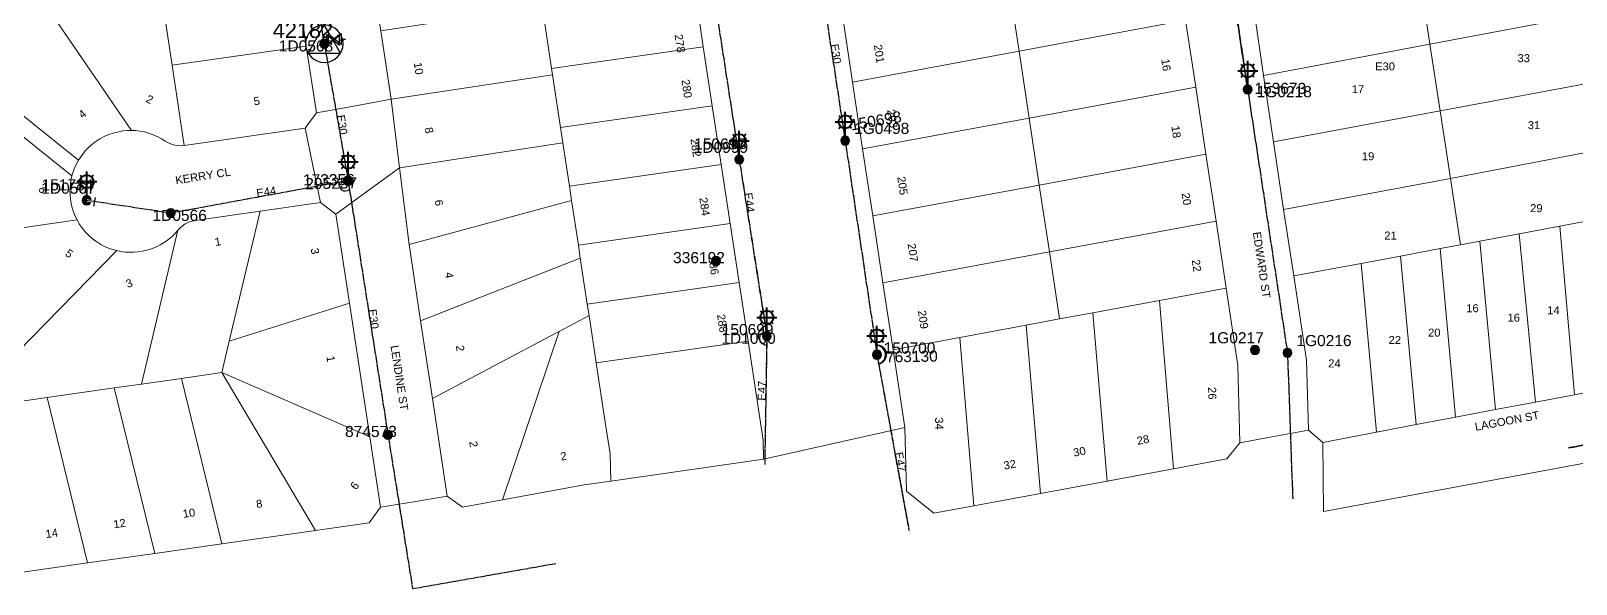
# Model space of a CAD drawing. Header units: metres. Extents: x 303026 to 304293, y 6173158 to 6174419.
# Drawn here: x 303503.1 to 303850.8, y 6173438.3 to 6173562.9 of the extents above; entities that cross this region are included whole.
import ezdxf
from ezdxf import colors
from ezdxf.entities.mleader import LeaderData, LeaderLine
from ezdxf.enums import TextEntityAlignment as Align
from ezdxf.math import Vec2, Vec3

# ---------------------------------------------------------------- set-up
doc = ezdxf.new("R2010")
doc.units = ezdxf.units.M
doc.linetypes.add('Cable Exist OH', pattern=[1, 1, 0])
doc.layers.get('0').update_dxf_attribs({"color": 6})
for name, color, linetype, lineweight in [('Cadastre Buildings_SP_EXT', 9, 'Continuous', 5), ('Cadastre Land Parcels_SP_EXT', 9, 'Continuous', 5), ('Cadastre Roads_SP_EXT', 9, 'Continuous', 5)]:
    doc.layers.add(name, color=color, linetype=linetype, lineweight=lineweight)
for name, color, linetype in [('Equip_LV_EXT', 7, 'Continuous'), ('Equip_SP_SL_EXT', 7, 'Continuous'), ('Mains_HV_EXT', 7, 'Continuous'), ('Mains_LV_EXT', 7, 'Continuous'), ('Mains_SL_EXT', 7, 'Continuous'), ('Notes_SP_MISC', 7, 'Continuous'), ('Sub_SP_TR_HV_LV_EXT', 7, 'Continuous'), ('SupportsOH_SP_TR_HV_LV_SL_EXT', 7, 'Continuous')]:
    doc.layers.add(name, color=color, linetype=linetype)
doc.styles.add('iecARIAL', font='arial.ttf', dxfattribs={"height": 2})
doc.styles.add('POLE_LABEL', font='arial.ttf')
doc.styles.get("Standard").update_dxf_attribs({"font": 'arial.ttf'})

# ---------------------------------------------------------------- blocks, each defined once
blk = doc.blocks.new('SUB_POLE_EXT')
blk.add_wipeout([(0, 4.22), (0.42, 4.2), (0.83, 4.14), (1.21, 4.05), (1.62, 3.9), (1.99, 3.72), (2.35, 3.51), (2.68, 3.26), (2.99, 2.99), (3.28, 2.66), (3.52, 2.34), (3.76, 1.92), (3.9, 1.62), (4.04, 1.23), (4.18, 0.63), (4.22, 0), (4.18, -0.61), (4.06, -1.15), (3.9, -1.62), (3.58, -2.24), (3.22, -2.73), (2.97, -3.01), (2.68, -3.26), (2.36, -3.5), (2, -3.72), (1.64, -3.89), (1.25, -4.03), (0.82, -4.14), (0.42, -4.2), (0, -4.22), (-0.41, -4.2), (-0.8, -4.15), (-1.21, -4.05), (-1.62, -3.9), (-1.99, -3.73), (-2.35, -3.51), (-2.68, -3.26), (-2.96, -3.02), (-3.23, -2.72), (-3.51, -2.35), (-3.71, -2.01), (-3.91, -1.6), (-4.05, -1.21), (-4.16, -0.76), (-4.22, -0.14), (-4.21, 0.39), (-4.14, 0.83), (-4.03, 1.27), (-3.9, 1.63), (-3.71, 2.02), (-3.5, 2.37), (-3.28, 2.67), (-2.99, 2.99), (-2.68, 3.27), (-2.33, 3.52), (-1.98, 3.73), (-1.63, 3.9), (-1.2, 4.05), (-0.78, 4.15), (-0.4, 4.21)])
blk.add_line((2.16, 0.48), (2.16, 0.48, 0))
blk.add_lwpolyline([(-4.22, 0, 1), (4.22, 0, 1)], format="xyb", close=True)
blk.add_lwpolyline([(2.14, 0.52), (0, 4.22), (-3.66, -2.11), (3.66, -2.11)], close=True)
for tag, height, flags, p in [('ASSET_NUM', 3.5, 8, (2, 2)), ('STREET_CODE', 0.2, 9, (1.5, 0)), ('CONSTRUCTED_VOLTAGE', 0.2, 9, (1.5, -0.2)), ('OPERATING_VOLTAGE', 0.2, 9, (1.5, -0.6)), ('OPERATED_BY', 0.2, 9, (1.5, -0.8)), ('ORIENTATION', 0.2, 9, (1.5, -1.2)), ('OWNED_BY', 0.2, 9, (1.5, -1.4)), ('SECONDARY_VOLTAGE', 0.2, 9, (1.5, -1.6)), ('STATE', 0.2, 9, (1.5, -1.8)), ('SUBSTATION_TYPE', 0.2, 9, (1.5, -2)), ('STREETNAME', 0.2, 9, (1.5, -2.8)), ('SUBURB', 0.2, 9, (1.5, -3)), ('Z', 0.2, 1, (1.5, -3.4)), ('NO_PHASES', 0.2, 9, (1.5, -0.4)), ('MAINTAINED_BY', 0.2, 9, (1.5, -1)), ('USAGE', 0.2, 9, (1.5, -2.2)), ('LEGEND', 0.2, 9, (1.5, -2.4)), ('LOCATION', 0.2, 9, (1.5, -2.6)), ('NOTES', 0.2, 9, (1.5, -3.2))]:
    blk.add_attdef(tag, text='', height=height, dxfattribs=dict(flags=flags)).set_placement(p, align=Align.MIDDLE_LEFT)
blk = doc.blocks.new('LV_OH_LINKS_DISTFUSE_EXT')
for p, q in [((0, 0), (0.96, 0)), ((3.84, 0), (4.8, 0))]:
    blk.add_line(p, q)
blk.add_lwpolyline([(3.84, -1.2), (3.84, 1.2), (0.96, -1.2), (0.96, 1.2)], close=True)
at = {"flags": 9}
for tag, p in [('ACTUAL_STATUS', (0, 0)), ('CONSTRUCTED_VOLTAGE', (0, -0.2)), ('OPERATING_VOLTAGE', (0, -0.6)), ('ORIENTATION', (0, -0.8)), ('OWNED_BY', (0, -1)), ('STATE', (0, -1.2)), ('SWITCH_TYPE', (0, -1.4)), ('NO_PHASES', (0, -0.4)), ('USAGE', (0, -1.6)), ('NOTES', (0, -1.8))]:
    blk.add_attdef(tag, text='', height=0.2, dxfattribs=at).set_placement(p, align=Align.MIDDLE_LEFT)
at = {"flags": 1}
blk.add_attdef('Z', (0, 0), '', height=0.2, dxfattribs=at)
blk = doc.blocks.new('SL_LANTERN_EXT')
at = {"lineweight": 40}
for p, q in [((-2.25, 4.22), (2.25, 4.22)), ((-1.46, 5.68), (-1.06, 5.28)), ((0, 1.97), (0, 6.47)), ((1.46, 5.68), (1.06, 5.28)), ((-1.46, 2.76), (-1.06, 3.16)), ((0, 0), (0, 2.72)), ((1.46, 2.76), (1.06, 3.16))]:
    blk.add_line(p, q, dxfattribs=at)
blk.add_circle((0, 4.22), 1.5, dxfattribs=at)
at = {"style": 'iecARIAL', "flags": 8}
blk.add_attdef('ASSET_NUM', (1.5, 1.5), '', height=2.5, dxfattribs=at)
for tag, p, height, flags in [('OPERATING_VOLTAGE', (0.98, -1.65), 0.2, 9), ('ORIENTATION', (0.98, -1.85), 0.2, 9), ('OWNED_BY', (0.98, -2.05), 0.2, 9), ('STATE', (0.98, -2.25), 0.2, 9), ('CONSTRUCTED_VOLTAGE', (0.98, -0.65), 0.2, 9), ('CONTROL_TYPE', (0.98, -0.85), 0.2, 9), ('LANTERN_PURPOSE', (0.98, -1.05), 0.2, 9), ('LANTERN_TYPE', (0.98, -1.25), 0.2, 9), ('NO_PHASES', (0.98, -1.45), 0.2, 9), ('USAGE', (0.98, -2.45), 0.2, 9), ('CEXIST', (0.98, -2.65), 0.2, 9), ('CNEW', (0.98, -2.85), 0.2, 9), ('CNUMBER', (0.98, -3.05), 0.2, 9), ('CREMOVE', (0.98, -3.25), 0.2, 9), ('CREPLACE', (0.98, -3.45), 0.2, 9), ('LKINGHEIGHT', (0.98, -3.65), 0.2, 9), ('LNUMBER', (2.18, -3.25), 2.5, 8), ('LBRACKET', (0.98, -3.85), 0.2, 9), ('LBRACKETVOCAB', (0.98, -4.05), 0.2, 9), ('LCATEGORY', (0.98, -4.25), 0.2, 9), ('LCHARGE1', (0.98, -4.45), 0.2, 9), ('LCHARGE1PERCENT', (0.98, -4.65), 0.2, 9), ('LCHARGE2', (0.98, -4.85), 0.2, 9), ('LCHARGE2PERCENT', (0.98, -5.05), 0.2, 9), ('LCHARGE3', (0.98, -5.25), 0.2, 9), ('LCHARGE3PERCENT', (0.98, -5.45), 0.2, 9), ('LEXIST', (0.98, -5.65), 0.2, 9), ('LLAMP', (0.98, -5.85), 0.2, 9), ('LLAMPVOCAB', (0.98, -6.05), 0.2, 9), ('LMAST', (0.98, -6.25), 0.2, 9), ('LMASTVOCAB', (0.98, -6.45), 0.2, 9), ('LNEW', (0.98, -6.65), 0.2, 9), ('LANTNUMBER', (0.98, -6.85), 0.2, 9), ('STREETNAME', (0.98, -9.25), 0.2, 9), ('SUBURB', (0.98, -9.45), 0.2, 1), ('LOUTREACH', (0.98, -7.25), 0.2, 9), ('LOUTREACHVOCAB', (0.98, -7.45), 0.2, 9), ('LRATECODE', (0.98, -7.65), 0.2, 9), ('LREMOVE', (0.98, -7.85), 0.2, 9), ('LREPLACE', (0.98, -8.05), 0.2, 9), ('LTYPE', (0.98, -8.25), 0.2, 9), ('LTYPEVOCAB', (0.98, -8.45), 0.2, 9), ('LEGEND', (0.98, -8.65), 0.2, 9), ('LOCATION', (0.98, -8.85), 0.2, 9), ('NOTES', (0.98, -9.05), 0.2, 9)]:
    blk.add_attdef(tag, p, '', height=height, dxfattribs=dict(flags=flags))
blk = doc.blocks.new('POLE_EXT')
blk.add_hatch(color=256).paths.add_polyline_path([(-1, 0, 1), (1, 0, 1)])
blk.add_lwpolyline([(-1, 0, 1), (1, 0, 1)], format="xyb", close=True)
for tag, height, flags, p in [('pNumber', 2.5, 8, (-17.84, 2.07)), ('OWNED_BY', 0.2, 9, (1.35, -0.4)), ('SPECIAL_USE', 0.2, 9, (1.35, -0.8)), ('STATE', 0.2, 9, (1.35, -1)), ('cLV', 0.2, 9, (1.35, -1.4)), ('hDepth', 0.2, 9, (1.35, -1.6)), ('hDia', 0.2, 9, (1.35, -1.8)), ('cHV', 0.2, 9, (1.35, -2)), ('cLinedev', 0.2, 9, (1.35, -3.4)), ('PARENT', 0.2, 9, (1.35, -0.6)), ('USAGE', 0.2, 9, (1.35, -1.2)), ('LBRACKET', 0.2, 9, (1.35, -2.2)), ('LExisting', 0.2, 9, (1.35, -2.4)), ('LANTNUMBER', 0.2, 9, (1.35, -2.6)), ('LOther', 0.2, 9, (1.35, -2.8)), ('LRemove', 0.2, 9, (1.35, -3)), ('LEGEND', 0.2, 9, (1.35, -3.2)), ('pExisting', 0.2, 9, (1.35, -3.8)), ('pFooting', 0.2, 9, (1.35, -4.4)), ('pNew', 0.2, 9, (1.35, -4.6)), ('pRelocate', 0.2, 9, (1.35, -5)), ('pRemove', 0.2, 9, (1.35, -5.2)), ('pReplace', 0.2, 9, (1.35, -5.4)), ('pStay', 0.2, 9, (1.35, -5.6)), ('pType', 0.2, 9, (1.35, -5.8)), ('cspan', 0.2, 9, (1.35, -6)), ('STREETNAME', 0.2, 9, (1.35, -6.2)), ('SUBURB', 0.2, 9, (1.35, -6.4)), ('OPERATED_BY', 0.2, 9, (1.36, -7.01)), ('LOCATION', 0.2, 9, (1.35, -3.6)), ('PFNUMBER', 0.2, 9, (1.35, -4)), ('NEWPFNUMBER', 0.2, 9, (1.35, -4.2)), ('NOTES', 0.2, 9, (1.35, -6.6)), ('MAINTAINED_BY', 0.2, 9, (1.36, -6.81))]:
    blk.add_attdef(tag, text='', height=height, dxfattribs=dict(flags=flags)).set_placement(p, align=Align.MIDDLE_LEFT)
at = {"style": 'POLE_LABEL'}
for tag, height, flags, p in [('STRUCTURE_PLANT_NUMBER', 0.2, 9, (1.35, 0.03)), ('ASSET_NUM', 2.5, 8, (2, 2)), ('STREET_CODE', 0.2, 9, (1.35, -0.2))]:
    blk.add_attdef(tag, text='', height=height, dxfattribs=dict(at, flags=flags)).set_placement(p, align=Align.MIDDLE_LEFT)
at = {"flags": 1}
blk.add_attdef('Z', (1.35, -7.33), '', height=0.2, dxfattribs=at)
blk = doc.blocks.new('End Shackle_EXT')
blk.add_wipeout([(0, 0.25), (1.81, 0.25), (1.82, -0.25), (0, -0.25)])
blk.add_line((1.81, -1), (1.81, 1))
at = {"flags": 1}
blk.add_attdef('Z', (0, 0), '', height=0.2, dxfattribs=at)
at = {"flags": 9}
for tag, p in [('CONNECTOR_TYPE', (0, 0)), ('CONSTRUCTED_VOLTAGE', (0, -0.2)), ('OPERATING_VOLTAGE', (0, -0.6)), ('ORIENTATION', (0, -0.8)), ('OWNED_BY', (0, -1)), ('STATE', (0, -1.2)), ('NO_PHASES', (0, -0.4)), ('USAGE', (0, -1.4)), ('NOTES', (0, -1.6))]:
    blk.add_attdef(tag, text='', height=0.2, dxfattribs=at).set_placement(p, align=Align.MIDDLE_LEFT)

msp = doc.modelspace()

# ---------------------------------------------------------------- linework, layer by layer
at = {"layer": 'Cadastre Buildings_SP_EXT', "linetype": 'Continuous'}
msp.add_lwpolyline([(303667.96, 6173466.43), (303667.85, 6173470.73), (303666.34, 6173480.67), (303664.47, 6173493), (303630.32, 6173488.12), (303632.34, 6173474.76), (303633.42, 6173467.65), (303633.59, 6173461.52), (303667.96, 6173466.43)], close=True, dxfattribs=at)
at = {"layer": 'Cadastre Land Parcels_SP_EXT', "linetype": 'Continuous'}
for p, q in [((303723.98, 6173568.02), (303725.45, 6173558.31)), ((303533.59, 6173563.99), (303534.92, 6173555.17)), ((303725.45, 6173558.31), (303762.92, 6173565.28))]:
    msp.add_line(p, q, dxfattribs=at)
for points in [[(303854.48, 6173570.22), (303852.71, 6173581.74), (303815.56, 6173574.76), (303816.39, 6173569.41), (303817.85, 6173559.86), (303855, 6173566.86), (303854.48, 6173570.22)], [(303782.87, 6173568.7), (303778.23, 6173567.84), (303780.46, 6173552.8), (303817.85, 6173559.86), (303816.39, 6173569.41), (303815.56, 6173574.76), (303782.87, 6173568.7)], [(303537.66, 6173537.09), (303534.92, 6173555.17), (303533.59, 6173563.99), (303532.18, 6173573.25), (303520.11, 6173571.52), (303505.93, 6173569.5), (303510.13, 6173563.37), (303525.81, 6173540.46), (303526.78, 6173540.42), (303527.73, 6173540.31), (303528.68, 6173540.13), (303529.61, 6173539.88), (303530.53, 6173539.57), (303531.71, 6173539.05), (303532.56, 6173538.6), (303533.37, 6173538.08), (303534.11, 6173537.65), (303534.91, 6173537.33), (303535.53, 6173537.16), (303536.38, 6173537.04), (303537.02, 6173537.03), (303537.66, 6173537.09)], [(303654.41, 6173559.3), (303653.45, 6173565.63), (303652.4, 6173572.57), (303618.26, 6173567.69), (303618.67, 6173565), (303620.27, 6173554.42), (303654.41, 6173559.3)], [(303690.02, 6173567.23), (303685.69, 6173566.42), (303687.98, 6173551.34), (303725.45, 6173558.31), (303723.98, 6173568.02), (303723.16, 6173573.39), (303690.02, 6173567.23)], [(303514.57, 6173534.84), (303515.39, 6173535.86), (303516.06, 6173536.57), (303516.79, 6173537.23), (303517.56, 6173537.83), (303518.65, 6173538.55), (303519.8, 6173539.16), (303520.7, 6173539.55), (303521.63, 6173539.87), (303522.89, 6173540.19), (303523.86, 6173540.35), (303524.83, 6173540.44), (303525.81, 6173540.46), (303510.13, 6173563.37), (303505.93, 6173569.5), (303474.86, 6173565.07), (303477.65, 6173562.83), (303513.85, 6173533.75), (303514.57, 6173534.84)], [(303620.48, 6173553.02), (303620.27, 6173554.42), (303618.67, 6173565), (303618.26, 6173567.69), (303618.15, 6173568.39), (303592.23, 6173564.46), (303581.84, 6173562.88), (303584.17, 6173547.51), (303620.48, 6173553.02)], [(303765.19, 6173550.21), (303762.92, 6173565.28), (303725.45, 6173558.31), (303727.72, 6173543.24), (303765.19, 6173550.21)], [(303857.3, 6173551.81), (303855, 6173566.86), (303817.85, 6173559.86), (303820.15, 6173544.86), (303857.3, 6173551.81)], [(303513.54, 6173520.31), (303513.1, 6173521.2), (303512.74, 6173522.12), (303512.43, 6173523.06), (303512.2, 6173524.02), (303512.04, 6173525), (303511.95, 6173525.98), (303511.93, 6173526.97), (303511.96, 6173527.63), (303512.02, 6173528.29), (303512.16, 6173529.27), (303512.38, 6173530.24), (303475.61, 6173559.76), (303479.78, 6173530.62), (303481.9, 6173515.79), (303513.54, 6173520.31)], [(303656.42, 6173546.04), (303654.41, 6173559.3), (303620.27, 6173554.42), (303620.48, 6173553.02), (303622.28, 6173541.16), (303656.42, 6173546.04)], [(303727.72, 6173543.24), (303725.45, 6173558.31), (303687.98, 6173551.34), (303690.25, 6173536.29), (303727.72, 6173543.24)], [(303820.15, 6173544.86), (303817.85, 6173559.86), (303780.46, 6173552.8), (303782.66, 6173537.91), (303820.15, 6173544.86)], [(303622.81, 6173537.65), (303622.28, 6173541.16), (303620.48, 6173553.02), (303584.17, 6173547.51), (303586.08, 6173532.04), (303622.81, 6173537.65)], [(303767.47, 6173535.14), (303765.19, 6173550.21), (303727.72, 6173543.24), (303730, 6173528.17), (303767.47, 6173535.14)], [(303859.59, 6173536.76), (303857.3, 6173551.81), (303820.15, 6173544.86), (303822.49, 6173529.61), (303859.59, 6173536.76)], [(303658.43, 6173532.78), (303656.42, 6173546.04), (303622.28, 6173541.16), (303622.81, 6173537.65), (303624.29, 6173527.9), (303658.43, 6173532.78)], [(303730, 6173528.17), (303727.72, 6173543.24), (303690.25, 6173536.29), (303692.54, 6173521.21), (303730, 6173528.17)], [(303822.49, 6173529.61), (303820.15, 6173544.86), (303782.66, 6173537.91), (303784.95, 6173522.66), (303822.49, 6173529.61)], [(303624.78, 6173524.69), (303624.29, 6173527.9), (303622.81, 6173537.65), (303586.08, 6173532.04), (303588.21, 6173514.79), (303624.78, 6173524.69)], [(303837.96, 6173517.19), (303847.06, 6173518.91), (303861.89, 6173521.69), (303859.59, 6173536.76), (303822.49, 6173529.61), (303824.73, 6173514.75), (303829.12, 6173515.55), (303837.96, 6173517.19)], [(303660.44, 6173519.52), (303658.43, 6173532.78), (303624.29, 6173527.9), (303624.78, 6173524.69), (303626.3, 6173514.64), (303660.44, 6173519.52)], [(303732.28, 6173513.1), (303730, 6173528.17), (303767.47, 6173535.14), (303769.75, 6173520.06), (303732.28, 6173513.1)], [(303787.24, 6173507.71), (303802.39, 6173510.53), (303811.25, 6173512.19), (303820.14, 6173513.86), (303824.73, 6173514.75), (303822.49, 6173529.61), (303784.95, 6173522.66), (303787.24, 6173507.71)], [(303732.28, 6173513.1), (303730, 6173528.17), (303692.54, 6173521.21), (303694.81, 6173506.14), (303732.28, 6173513.1)], [(303537, 6173484.65), (303546.07, 6173485.94), (303547.77, 6173493.06), (303554.71, 6173522.27), (303540.08, 6173520.18), (303539.44, 6173520.06), (303538.63, 6173519.79), (303537.86, 6173519.41), (303537.15, 6173518.93), (303536.67, 6173518.5), (303536.23, 6173518.02), (303528, 6173483.36), (303537, 6173484.65)], [(303574.8, 6173501.59), (303571.76, 6173521.63), (303568.29, 6173524.21), (303554.71, 6173522.27), (303547.77, 6173493.06), (303574.8, 6173501.59)], [(303626.74, 6173511.73), (303626.3, 6173514.64), (303624.78, 6173524.69), (303588.21, 6173514.79), (303590.81, 6173497.61), (303626.74, 6173511.73)], [(303522.45, 6173513.41), (303521.52, 6173513.66), (303520.61, 6173513.99), (303519.72, 6173514.37), (303518.86, 6173514.82), (303517.77, 6173515.51), (303517, 6173516.1), (303516.27, 6173516.73), (303515.37, 6173517.66), (303514.56, 6173518.67), (303514.02, 6173519.47), (303513.54, 6173520.31), (303481.9, 6173515.79), (303487.36, 6173477.57), (303522.45, 6173513.41)], [(303662.46, 6173506.26), (303660.44, 6173519.52), (303626.3, 6173514.64), (303626.74, 6173511.73), (303628.31, 6173501.38), (303662.46, 6173506.26)], [(303772.03, 6173504.98), (303769.75, 6173520.06), (303732.28, 6173513.1), (303734.56, 6173498.02), (303742.06, 6173499.41), (303757.04, 6173502.2), (303772.03, 6173504.98)], [(303847.06, 6173518.91), (303837.96, 6173517.19), (303841.6, 6173479.28), (303850.41, 6173480.96), (303847.06, 6173518.91)], [(303862.25, 6173483.28), (303865.17, 6173487.04), (303864.76, 6173502.74), (303861.89, 6173521.69), (303847.06, 6173518.91), (303850.41, 6173480.96), (303862.25, 6173483.28)], [(303536.23, 6173518.02), (303535.58, 6173517.29), (303534.89, 6173516.61), (303534.14, 6173515.98), (303533.35, 6173515.4), (303532.24, 6173514.72), (303531.37, 6173514.28), (303530.47, 6173513.9), (303529.23, 6173513.5), (303528.27, 6173513.28), (303527.31, 6173513.13), (303526.33, 6173513.05), (303525.36, 6173513.03), (303524.38, 6173513.09), (303523.41, 6173513.21), (303522.45, 6173513.41), (303487.36, 6173477.57), (303491.74, 6173478.19), (303506.83, 6173480.34), (303521.85, 6173482.49), (303528, 6173483.36), (303536.23, 6173518.02)], [(303832.64, 6173477.61), (303829.12, 6173515.55), (303824.73, 6173514.75), (303820.14, 6173513.86), (303823.59, 6173475.91), (303832.64, 6173477.61)], [(303837.96, 6173517.19), (303829.12, 6173515.55), (303832.64, 6173477.61), (303841.6, 6173479.28), (303837.96, 6173517.19)], [(303621.24, 6173494.82), (303621.95, 6173495.2), (303628.7, 6173498.77), (303628.31, 6173501.38), (303626.74, 6173511.73), (303590.81, 6173497.61), (303593.46, 6173480.14), (303621.24, 6173494.82)], [(303734.56, 6173498.02), (303732.28, 6173513.1), (303694.81, 6173506.14), (303697.1, 6173491.07), (303712.08, 6173493.84), (303727.06, 6173496.63), (303734.56, 6173498.02)], [(303811.25, 6173512.19), (303802.39, 6173510.53), (303805.84, 6173472.55), (303814.8, 6173474.25), (303811.25, 6173512.19)], [(303820.14, 6173513.86), (303811.25, 6173512.19), (303814.8, 6173474.25), (303823.59, 6173475.91), (303820.14, 6173513.86)], [(303802.39, 6173510.53), (303787.24, 6173507.71), (303790.12, 6173488.76), (303790.53, 6173472.96), (303793.78, 6173470.22), (303805.84, 6173472.55), (303802.39, 6173510.53)], [(303664.47, 6173493), (303662.46, 6173506.26), (303628.31, 6173501.38), (303628.7, 6173498.77), (303630.32, 6173488.12), (303664.47, 6173493)], [(303775.12, 6173470.14), (303774.67, 6173487.53), (303772.03, 6173504.98), (303757.04, 6173502.2), (303760.22, 6173464.31), (303772.21, 6173466.53), (303775.12, 6173470.14)], [(303574.8, 6173501.59), (303547.77, 6173493.06), (303546.07, 6173485.94), (303579.37, 6173471.45), (303574.8, 6173501.59)], [(303760.22, 6173464.31), (303757.04, 6173502.2), (303742.06, 6173499.41), (303745.24, 6173461.53), (303760.22, 6173464.31)], [(303627.6, 6173460.67), (303633.59, 6173461.52), (303633.42, 6173467.65), (303632.34, 6173474.76), (303630.32, 6173488.12), (303628.7, 6173498.77), (303621.95, 6173495.2), (303609.25, 6173457.32), (303627.6, 6173460.67)], [(303745.24, 6173461.53), (303742.06, 6173499.41), (303734.56, 6173498.02), (303727.06, 6173496.63), (303730.25, 6173458.75), (303745.24, 6173461.53)], [(303609.25, 6173457.32), (303621.95, 6173495.2), (303621.24, 6173494.82), (303593.46, 6173480.14), (303596.8, 6173458.14), (303600.26, 6173455.67), (303609.25, 6173457.32)], [(303730.25, 6173458.75), (303727.06, 6173496.63), (303712.08, 6173493.84), (303715.27, 6173455.96), (303730.25, 6173458.75)], [(303715.27, 6173455.96), (303712.08, 6173493.84), (303697.1, 6173491.07), (303699.74, 6173473.62), (303700.11, 6173459.28), (303706.27, 6173454.29), (303715.27, 6173455.96)], [(303546.07, 6173447.4), (303537, 6173484.65), (303528, 6173483.36), (303521.85, 6173482.49), (303530.99, 6173445.24), (303546.07, 6173447.4)], [(303567.2, 6173450.41), (303546.07, 6173485.94), (303537, 6173484.65), (303546.07, 6173447.4), (303567.2, 6173450.41)], [(303579.27, 6173452.13), (303581.76, 6173455.62), (303579.37, 6173471.45), (303546.07, 6173485.94), (303567.2, 6173450.41), (303579.27, 6173452.13)], [(303530.99, 6173445.24), (303521.85, 6173482.49), (303506.83, 6173480.34), (303515.9, 6173443.09), (303530.99, 6173445.24)], [(303515.9, 6173443.09), (303506.83, 6173480.34), (303491.74, 6173478.19), (303500.81, 6173440.94), (303515.9, 6173443.09)]]:
    msp.add_lwpolyline(points, close=True, dxfattribs=at)
at = {"layer": 'Cadastre Roads_SP_EXT', "linetype": 'Continuous'}
for p, q in [((303780.46, 6173552.8), (303778.23, 6173567.84)), ((303581.84, 6173562.88), (303581.57, 6173564.63)), ((303653.45, 6173565.63), (303654.41, 6173559.3)), ((303687.98, 6173551.34), (303685.69, 6173566.42)), ((303762.92, 6173565.28), (303765.19, 6173550.21)), ((303584.17, 6173547.51), (303581.84, 6173562.88)), ((303654.41, 6173559.3), (303656.42, 6173546.04)), ((303690.25, 6173536.29), (303687.98, 6173551.34)), ((303765.19, 6173550.21), (303767.47, 6173535.14)), ((303782.66, 6173537.91), (303780.46, 6173552.8)), ((303575.8, 6173545.96), (303584.17, 6173547.51)), ((303567.38, 6173544.4), (303575.8, 6173545.96)), ((303575.8, 6173545.96), (303575.8, 6173545.96)), ((303656.42, 6173546.04), (303658.43, 6173532.78)), ((303692.54, 6173521.21), (303690.25, 6173536.29)), ((303784.95, 6173522.66), (303782.66, 6173537.91)), ((303658.43, 6173532.78), (303660.44, 6173519.52)), ((303767.47, 6173535.14), (303769.75, 6173520.06)), ((303787.24, 6173507.71), (303784.95, 6173522.66)), ((303660.44, 6173519.52), (303662.46, 6173506.26)), ((303694.81, 6173506.14), (303692.54, 6173521.21)), ((303769.75, 6173520.06), (303772.03, 6173504.98)), ((303662.46, 6173506.26), (303664.47, 6173493)), ((303697.1, 6173491.07), (303694.81, 6173506.14)), ((303772.03, 6173504.98), (303774.67, 6173487.53)), ((303790.12, 6173488.76), (303787.24, 6173507.71)), ((303664.47, 6173493), (303666.34, 6173480.67)), ((303699.74, 6173473.62), (303697.1, 6173491.07)), ((303774.67, 6173487.53), (303775.12, 6173470.14)), ((303790.53, 6173472.96), (303790.12, 6173488.76)), ((303666.34, 6173480.67), (303667.85, 6173470.73)), ((303667.96, 6173466.43), (303699.74, 6173473.62)), ((303699.74, 6173473.62), (303699.74, 6173473.62)), ((303667.85, 6173470.73), (303667.96, 6173466.43)), ((303775.12, 6173470.14), (303781.49, 6173471.31)), ((303781.49, 6173471.31), (303790.53, 6173472.96)), ((303781.49, 6173471.31), (303781.49, 6173471.31))]:
    msp.add_line(p, q, dxfattribs=at)
for points in [[(303564.82, 6173540.96), (303537.66, 6173537.09), (303537.02, 6173537.03), (303536.38, 6173537.04), (303535.53, 6173537.16), (303534.91, 6173537.33), (303534.11, 6173537.65), (303533.37, 6173538.08), (303532.56, 6173538.6), (303531.71, 6173539.05), (303530.53, 6173539.57), (303529.61, 6173539.88), (303528.68, 6173540.13), (303527.73, 6173540.31), (303526.78, 6173540.42), (303525.81, 6173540.46), (303524.83, 6173540.44), (303523.86, 6173540.35), (303522.89, 6173540.19), (303521.63, 6173539.87), (303520.7, 6173539.55), (303519.8, 6173539.16), (303518.65, 6173538.55), (303517.56, 6173537.83), (303516.79, 6173537.23), (303516.06, 6173536.57), (303515.39, 6173535.86), (303514.57, 6173534.84), (303513.85, 6173533.75), (303512.99, 6173532.04), (303512.38, 6173530.24), (303512.16, 6173529.27), (303512.02, 6173528.29), (303511.96, 6173527.63), (303511.93, 6173526.97), (303511.95, 6173525.98), (303512.04, 6173525), (303512.2, 6173524.02), (303512.43, 6173523.06), (303512.74, 6173522.12), (303513.1, 6173521.2), (303513.54, 6173520.31), (303514.02, 6173519.47), (303514.56, 6173518.67), (303515.37, 6173517.66), (303516.27, 6173516.73), (303517, 6173516.1), (303517.77, 6173515.51), (303518.86, 6173514.82), (303519.72, 6173514.37), (303520.61, 6173513.99), (303521.52, 6173513.66), (303522.45, 6173513.41), (303523.41, 6173513.21), (303524.38, 6173513.09), (303525.36, 6173513.03), (303526.33, 6173513.05), (303527.31, 6173513.13), (303528.27, 6173513.28), (303529.23, 6173513.5), (303530.47, 6173513.9), (303531.37, 6173514.28), (303532.24, 6173514.72), (303533.35, 6173515.4), (303534.14, 6173515.98), (303534.89, 6173516.61), (303535.58, 6173517.29), (303536.23, 6173518.02), (303536.67, 6173518.5), (303537.15, 6173518.93), (303537.86, 6173519.41), (303538.63, 6173519.79), (303539.44, 6173520.06), (303540.08, 6173520.18), (303554.71, 6173522.27), (303568.29, 6173524.21), (303566.56, 6173532.58), (303564.82, 6173540.96)], [(303589.28, 6173456.88), (303596.8, 6173458.14), (303593.46, 6173480.14), (303590.81, 6173497.61), (303588.21, 6173514.79), (303586.08, 6173532.04), (303578.93, 6173526.84), (303571.76, 6173521.63), (303574.8, 6173501.59), (303579.37, 6173471.45), (303581.76, 6173455.62), (303589.28, 6173456.88)], [(303862.77, 6173467.45), (303862.51, 6173475.36), (303862.25, 6173483.28), (303850.41, 6173480.96), (303841.6, 6173479.28), (303832.64, 6173477.61), (303823.59, 6173475.91), (303814.8, 6173474.25), (303805.84, 6173472.55), (303793.78, 6173470.22), (303793.84, 6173462.45), (303793.9, 6173454.68), (303862.77, 6173467.45)]]:
    msp.add_lwpolyline(points, close=True, dxfattribs=at)
at = {"layer": 'Mains_HV_EXT', "linetype": 'Cable Exist OH'}
for p, q in [((303680.26, 6173577.99), (303686.32, 6173538.18)), ((303686.32, 6173538.18), (303693.48, 6173489.98))]:
    msp.add_line(p, q, dxfattribs=at)
at = {"layer": 'Mains_HV_EXT', "linetype": 'Continuous'}
msp.add_lwpolyline([(303693.83, 6173487.97, 1.024308), (303693.19, 6173492.07)], format="xyb", dxfattribs=at)
at = {"layer": 'Mains_HV_EXT', "linetype": 'Cable Exist OH'}
for points in [[(303693.48, 6173489.98), (303700.68, 6173450.5)], [(303924.17, 6173483.33), (303880.69, 6173475.02), (303849.04, 6173468.98)]]:
    msp.add_lwpolyline(points, dxfattribs=at)
at = {"layer": 'Mains_LV_EXT', "linetype": 'Cable Exist OH'}
for p, q in [((303769.46, 6173599.45), (303776.87, 6173549.69)), ((303680.26, 6173577.99), (303686.32, 6173538.18))]:
    msp.add_line(p, q, dxfattribs=at)
for points in [[(303656.24, 6173574.5), (303662.49, 6173533.92)], [(303776.87, 6173549.69), (303785.82, 6173490.41)], [(303686.32, 6173538.18), (303693.48, 6173489.98)], [(303662.49, 6173533.92), (303668.72, 6173494.24)], [(303574.5, 6173529.16), (303534.61, 6173521.84)], [(303574.5, 6173529.16), (303583.47, 6173471.95)], [(303668.69, 6173494.18), (303668.22, 6173465.25)], [(303693.48, 6173489.98), (303700.66, 6173450.41)], [(303785.82, 6173490.41), (303787, 6173457.48)], [(303849.04, 6173468.98), (303880.69, 6173475.02)], [(303583.47, 6173471.95), (303589.01, 6173437.31)]]:
    msp.add_lwpolyline(points, dxfattribs=at)
at = {"layer": 'Mains_LV_EXT', "linetype": 'Continuous'}
for points in [[(303572.53, 6173528.8, 0.790212), (303574.81, 6173527.19)], [(303668.36, 6173496.36, 0.806137), (303668.63, 6173492.09)], [(303693.85, 6173487.87, 0.880409), (303693.16, 6173492.09)]]:
    msp.add_lwpolyline(points, format="xyb", dxfattribs=at)
at = {"layer": 'Mains_SL_EXT', "linetype": 'Cable Exist OH'}
for p, q in [((303776.87, 6173549.69), (303769.47, 6173599.22)), ((303680.26, 6173577.99), (303686.32, 6173538.18))]:
    msp.add_line(p, q, dxfattribs=at)
for points in [[(303656.24, 6173574.5), (303662.49, 6173533.92)], [(303776.87, 6173549.69), (303785.82, 6173490.41), (303787, 6173457.48)], [(303686.32, 6173538.18), (303693.48, 6173489.98)], [(303662.49, 6173533.92), (303668.7, 6173494.14)], [(303668.7, 6173494.18), (303668.22, 6173465.25)], [(303693.48, 6173489.98), (303700.68, 6173450.4)], [(303849.05, 6173468.98), (303880.69, 6173475.02)]]:
    msp.add_lwpolyline(points, dxfattribs=at)

# ---------------------------------------------------------------- block references
at = {"layer": 'Equip_SP_SL_EXT'}
ref = msp.add_blockref('SL_LANTERN_EXT', (303776.87, 6173549.69), dxfattribs=at)
ref.add_attrib('ASSET_NUM', '153673', dxfattribs={"layer": '0', "height": 2.5, "style": 'iecARIAL'}).set_placement((303778.38, 6173551.19), align=Align.TOP_LEFT)
ref = msp.add_blockref('SL_LANTERN_EXT', (303686.32, 6173538.18), dxfattribs=at)
ref.add_attrib('ASSET_NUM', '150698', dxfattribs={"layer": '0', "height": 2.5, "rotation": 10.004, "style": 'iecARIAL'}).set_placement((303687.82, 6173539.68), align=Align.BOTTOM_LEFT)
ref = msp.add_blockref('SL_LANTERN_EXT', (303662.49, 6173533.92), dxfattribs=at)
ref.add_attrib('ASSET_NUM', '150697', dxfattribs={"layer": '0', "height": 2.5, "style": 'iecARIAL'}).set_placement((303663.99, 6173535.42), align=Align.BOTTOM_RIGHT)
ref = msp.add_blockref('SL_LANTERN_EXT', (303574.5, 6173529.16), dxfattribs=at)
ref.add_attrib('ASSET_NUM', '173356', dxfattribs={"layer": '0', "height": 2.5, "rotation": 0.3331, "style": 'iecARIAL'}).set_placement((303576, 6173530.66), align=Align.TOP_RIGHT)
ref = msp.add_blockref('SL_LANTERN_EXT', (303515.7, 6173524.72), dxfattribs=at)
ref.add_attrib('ASSET_NUM', '151784', dxfattribs={"layer": '0', "height": 2.5, "style": 'iecARIAL'}).set_placement((303517.2, 6173526.22), align=Align.BOTTOM_RIGHT)
ref = msp.add_blockref('SL_LANTERN_EXT', (303668.7, 6173494.14), dxfattribs=at)
ref.add_attrib('ASSET_NUM', '150699', dxfattribs={"layer": '0', "height": 2.5, "style": 'iecARIAL'}).set_placement((303670.2, 6173495.64), align=Align.MIDDLE_RIGHT)
ref = msp.add_blockref('SL_LANTERN_EXT', (303693.48, 6173489.98), dxfattribs=at)
ref.add_attrib('ASSET_NUM', '150700', dxfattribs={"layer": '0', "height": 2.5, "style": 'iecARIAL'}).set_placement((303694.98, 6173491.48), align=Align.MIDDLE_LEFT)
at = {"layer": 'Sub_SP_TR_HV_LV_EXT'}
ref = msp.add_blockref('SUB_POLE_EXT', (303569.15, 6173559.99), dxfattribs=at)
ref.add_attrib('ASSET_NUM', '42182', dxfattribs={"layer": '0', "height": 3.5}).set_placement((303571.15, 6173560.24), align=Align.BOTTOM_RIGHT)
at = {"layer": 'SupportsOH_SP_TR_HV_LV_SL_EXT'}
ref = msp.add_blockref('POLE_EXT', (303776.87, 6173549.69), dxfattribs=at)
ref.add_attrib('ASSET_NUM', '1G0218', dxfattribs={"layer": '0', "height": 2.5, "style": 'POLE_LABEL'}).set_placement((303778.88, 6173550.44), align=Align.TOP_LEFT)
ref = msp.add_blockref('POLE_EXT', (303686.32, 6173538.18), dxfattribs=at)
ref.add_attrib('ASSET_NUM', '1G0498', dxfattribs={"layer": '0', "height": 2.5, "style": 'POLE_LABEL'}).set_placement((303688.32, 6173538.93), align=Align.BOTTOM_LEFT)
ref = msp.add_blockref('POLE_EXT', (303662.49, 6173533.92), dxfattribs=at)
ref.add_attrib('ASSET_NUM', '1D0999', dxfattribs={"layer": '0', "height": 2.5, "style": 'POLE_LABEL'}).set_placement((303664.49, 6173534.67), align=Align.BOTTOM_RIGHT)
ref = msp.add_blockref('POLE_EXT', (303574.5, 6173529.16), dxfattribs=at)
ref.add_attrib('ASSET_NUM', '295257', dxfattribs={"layer": '0', "height": 2.5, "rotation": 1, "style": 'POLE_LABEL'}).set_placement((303576.5, 6173529.92), align=Align.TOP_RIGHT)
ref = msp.add_blockref('POLE_EXT', (303515.7, 6173524.72), dxfattribs=at)
ref.add_attrib('ASSET_NUM', '1D0567', dxfattribs={"layer": '0', "height": 2.5, "style": 'POLE_LABEL'}).set_placement((303517.7, 6173525.47), align=Align.BOTTOM_RIGHT)
ref = msp.add_blockref('POLE_EXT', (303534.61, 6173521.84), dxfattribs=at)
ref.add_attrib('ASSET_NUM', '1D0566', dxfattribs={"layer": '0', "height": 2.5, "style": 'POLE_LABEL'}).set_placement((303536.61, 6173522.59), align=Align.TOP_CENTER)
ref = msp.add_blockref('POLE_EXT', (303657.26, 6173511.08), dxfattribs=at)
ref.add_attrib('ASSET_NUM', '336192', dxfattribs={"layer": '0', "height": 2.5, "style": 'POLE_LABEL'}).set_placement((303659.26, 6173511.83), align=Align.MIDDLE_RIGHT)
ref = msp.add_blockref('POLE_EXT', (303668.7, 6173494.18), dxfattribs=at)
ref.add_attrib('ASSET_NUM', '1D1000', dxfattribs={"layer": '0', "height": 2.5, "style": 'POLE_LABEL'}).set_placement((303670.7, 6173494.93), align=Align.TOP_RIGHT)
ref = msp.add_blockref('POLE_EXT', (303778.5, 6173491.04), dxfattribs=at)
ref.add_attrib('ASSET_NUM', '1G0217', dxfattribs={"layer": '0', "height": 2.5, "style": 'POLE_LABEL'}).set_placement((303780.5, 6173491.79), align=Align.BOTTOM_RIGHT)
ref = msp.add_blockref('POLE_EXT', (303785.82, 6173490.41), dxfattribs=at)
ref.add_attrib('ASSET_NUM', '1G0216', dxfattribs={"layer": '0', "height": 2.5, "style": 'POLE_LABEL'}).set_placement((303787.82, 6173491.16), align=Align.BOTTOM_LEFT)
ref = msp.add_blockref('POLE_EXT', (303693.48, 6173489.98), dxfattribs=at)
ref.add_attrib('ASSET_NUM', '763130', dxfattribs={"layer": '0', "height": 2.5, "rotation": 1, "style": 'POLE_LABEL'}).set_placement((303695.48, 6173490.73), align=Align.TOP_LEFT)
ref = msp.add_blockref('POLE_EXT', (303583.47, 6173471.95), dxfattribs=at)
ref.add_attrib('ASSET_NUM', '874573', dxfattribs={"layer": '0', "height": 2.5, "style": 'POLE_LABEL'}).set_placement((303585.47, 6173472.7), align=Align.MIDDLE_RIGHT)

# ---------------------------------------------------------------- texts
at = {"layer": 'Cadastre Land Parcels_SP_EXT'}
for s, rotation, p in [('278', 278.856, (303647.93, 6173562)), ('201', 278.6513, (303692.78, 6173559.66)), ('10', 278.6757, (303589.27, 6173555.69)), ('16', 278.5773, (303757.42, 6173556.47)), ('280', 278.812, (303649.49, 6173551.81)), ('2', 334.2652, (303528.84, 6173546.96)), ('5', 8.7979, (303553.39, 6173546.1)), ('4', 38.376, (303514.72, 6173543.04)), ('203', 278.622, (303695.75, 6173545.07)), ('8', 278.4669, (303591.74, 6173541.05)), ('18', 278.4272, (303759.69, 6173541.4)), ('282', 278.6074, (303651.5, 6173538.53)), ('205', 278.4636, (303698.04, 6173529.97)), ('6', 280.1618, (303504.85, 6173527.58)), ('20', 278.6096, (303761.99, 6173526.29)), ('6', 278.4267, (303593.97, 6173524.73)), ('284', 278.7057, (303653.5, 6173525.26)), ('1', 8.8062, (303544.64, 6173514.44)), ('5', 324.0647, (303510.68, 6173512.44)), ('3', 278.9637, (303566.07, 6173513.86)), ('286', 278.6015, (303655.52, 6173512)), ('207', 278.3466, (303700.36, 6173514.91)), ('4', 278.4997, (303596.28, 6173508.44)), ('22', 278.6532, (303764.28, 6173511.28)), ('3', 20.198, (303524.9, 6173504.98)), ('288', 278.7085, (303657.49, 6173498.98)), ('209', 278.4818, (303702.68, 6173499.83)), ('2', 278.6385, (303598.73, 6173491.97)), ('1', 278.868, (303569.62, 6173489.58)), ('26', 271.7787, (303767.96, 6173482.66)), ('34', 271.5562, (303706.54, 6173475.86)), ('2', 278.5548, (303601.73, 6173470.39)), ('28', 10.8938, (303752.12, 6173469.66)), ('2', 9.6835, (303622.44, 6173466.12)), ('30', 10.8711, (303737.82, 6173467.01)), ('32', 10.8821, (303722.16, 6173464.09)), ('6', 54.2645, (303576.3, 6173459.4)), ('8', 8.0037, (303553.94, 6173455.44)), ('12', 8.0158, (303521.83, 6173450.89)), ('10', 7.9135, (303537.44, 6173453.24)), ('14', 8.2023, (303506.57, 6173448.68))]:
    msp.add_text(s, height=1.8, rotation=rotation, dxfattribs=at).set_placement(p)
for s, p in [('33', (303837.57, 6173555.84)), ('17', (303800.28, 6173548.86)), ('31', (303839.88, 6173540.76)), ('19', (303802.56, 6173533.76)), ('29', (303840.41, 6173522.07)), ('21', (303807.6, 6173515.9)), ('16', (303826.04, 6173499.54)), ('16', (303835.33, 6173497.41)), ('14', (303844.26, 6173499.09)), ('20', (303817.45, 6173494.05)), ('22', (303808.57, 6173492.38)), ('24', (303794.98, 6173487.12))]:
    msp.add_text(s, height=1.8, dxfattribs=at).set_placement(p)
at = {"layer": 'Cadastre Roads_SP_EXT'}
for s, rotation, p in [('KERRY CL', 8.9994, (303535.79, 6173528.34)), ('EDWARD ST', 278.5531, (303778.02, 6173517.51)), ('LENDINE ST', 278.7002, (303584.04, 6173491.96)), ('LAGOON ST', 10.6513, (303828.16, 6173472.83))]:
    msp.add_text(s, height=1.8, rotation=rotation, dxfattribs=at).set_placement(p)
at = {"layer": 'Mains_LV_EXT'}
for s, rotation, p in [('E30', 278.6555, (303683.03, 6173559.8)), ('E30', 359.9607, (303805.53, 6173553.99)), ('E30', 278.688, (303571.95, 6173543.83)), ('E44', 9.2696, (303554.02, 6173525.41)), ('E44', 277.3122, (303663.6, 6173526.35)), ('E30', 277.7452, (303579.06, 6173500.12)), ('E47', 89.0831, (303668.45, 6173479.6)), ('E47', 280.2812, (303697.49, 6173467.88))]:
    msp.add_text(s, height=1.8, rotation=rotation, dxfattribs=at).set_placement(p)

# ---------------------------------------------------------------- next in the draw order: linework, layer by layer
at = {"layer": 'Cadastre Land Parcels_SP_EXT', "linetype": 'Continuous'}
for p, q in [((303565.1, 6173559.47), (303564.38, 6173564.2)), ((303534.92, 6173555.17), (303565.1, 6173559.47)), ((303565.1, 6173559.47), (303565.1, 6173559.47))]:
    msp.add_line(p, q, dxfattribs=at)
msp.add_lwpolyline([(303564.82, 6173540.96), (303567.38, 6173544.4), (303565.1, 6173559.47), (303534.92, 6173555.17), (303537.66, 6173537.09), (303564.82, 6173540.96)], close=True, dxfattribs=at)
at = {"layer": 'Cadastre Roads_SP_EXT', "linetype": 'Continuous'}
for p, q in [((303564.38, 6173564.2), (303565.1, 6173559.47)), ((303565.1, 6173559.47), (303567.38, 6173544.4))]:
    msp.add_line(p, q, dxfattribs=at)
at = {"layer": 'Mains_HV_EXT', "linetype": 'Cable Exist OH'}
msp.add_lwpolyline([(303569.15, 6173559.99), (303574.5, 6173529.16), (303583.47, 6173471.95), (303589.01, 6173437.31), (303621.23, 6173442.98)], dxfattribs=at)
at = {"layer": 'Mains_LV_EXT', "linetype": 'Cable Exist OH'}
msp.add_line((303569.15, 6173559.99), (303562.36, 6173603.69), dxfattribs=at)
msp.add_lwpolyline([(303569.15, 6173559.99), (303574.5, 6173529.16)], dxfattribs=at)

# ---------------------------------------------------------------- next in the draw order: block references
at = {"layer": 'Equip_LV_EXT'}
for p in [(303568.74, 6173560.9), (303569.15, 6173560.99)]:
    msp.add_blockref('LV_OH_LINKS_DISTFUSE_EXT', p, dxfattribs=at)
at = {"layer": 'Mains_LV_EXT', "rotation": 350.2129623077797}
msp.add_blockref('End Shackle_EXT', (303515.7, 6173524.72), dxfattribs=at)
at = {"layer": 'SupportsOH_SP_TR_HV_LV_SL_EXT'}
ref = msp.add_blockref('POLE_EXT', (303569.15, 6173559.99), dxfattribs=at)
ref.add_attrib('ASSET_NUM', '1D0568', dxfattribs={"layer": '0', "height": 2.5, "style": 'POLE_LABEL'}).set_placement((303571.15, 6173560.74), align=Align.TOP_RIGHT)

# ---------------------------------------------------------------- next in the draw order: linework, layer by layer
at = {"layer": 'Mains_LV_EXT', "linetype": 'Cable Exist OH'}
msp.add_lwpolyline([(303534.61, 6173521.84), (303515.7, 6173524.72)], dxfattribs=at)

# ---------------------------------------------------------------- next in the draw order: leaders
at = {"layer": 'Notes_SP_MISC', "color": 7, "linetype": 'Continuous'}
ml = msp.add_multileader_mtext('Standard', dxfattribs=at)
ml.set_content('{\\H0.875x;REPLACE SUB 42345 WITH NEW PAD SUB \\PHV SWG SIEMENS RT\\PTX - 315kVA 3ɸ 11kV FR3\\PLV SWG CAT 2 FIF\\PSIZE 14 STEEL CUBICLE\\PCONCRETE PLINTH\\PREPLACE EARTH GRID}\\P{\\H0.75x;REFER TO NOTE 17 AND EARTHING DETAIL}', color=7)
ml.set_leader_properties()
ml.build(insert=Vec2(0, 0))
ml.multileader.update_dxf_attribs({"has_text_frame": 1, "dogleg_length": 4})
ctx = ml.context
ctx.base_point, ctx.plane_origin = Vec3(303478.53, 6173736.67), Vec3(303744.35, 6173650.24)
ctx.text_align_type = 1
notes = []
notes.append((ctx, [(1, (1, 1, 0), (303584.52, 6173736.67), (-1, 0), 4, [(0, [(303612.68, 6173713.09)], 0, [])])]))
ctx.mtext.insert, ctx.mtext.alignment, ctx.mtext.flow_direction = Vec3(303529.53, 6173738.7), 2, 5
ctx.mtext.has_bg_fill, ctx.mtext.bg_color, ctx.mtext.bg_scale_factor, ctx.mtext.bg_transparency, ctx.mtext.use_window_bg_color = 1, -1027028792, 1.5, 0, 1
for ctx, leaders in notes:
    for number, flags, end, landing, length, lines in leaders:
        leader = LeaderData()
        leader.index, (leader.has_last_leader_line, leader.has_dogleg_vector, leader.attachment_direction) = number, flags
        leader.last_leader_point, leader.dogleg_vector, leader.dogleg_length = Vec3(end), Vec3(landing), length
        for number, points, colour, breaks in lines:
            line = LeaderLine()
            line.index, line.vertices, line.color, line.breaks = number, Vec3.list(points), colors.encode_raw_color(colour), breaks
            leader.lines.append(line)
        ctx.leaders.append(leader)

doc.saveas('drawing.dxf')
